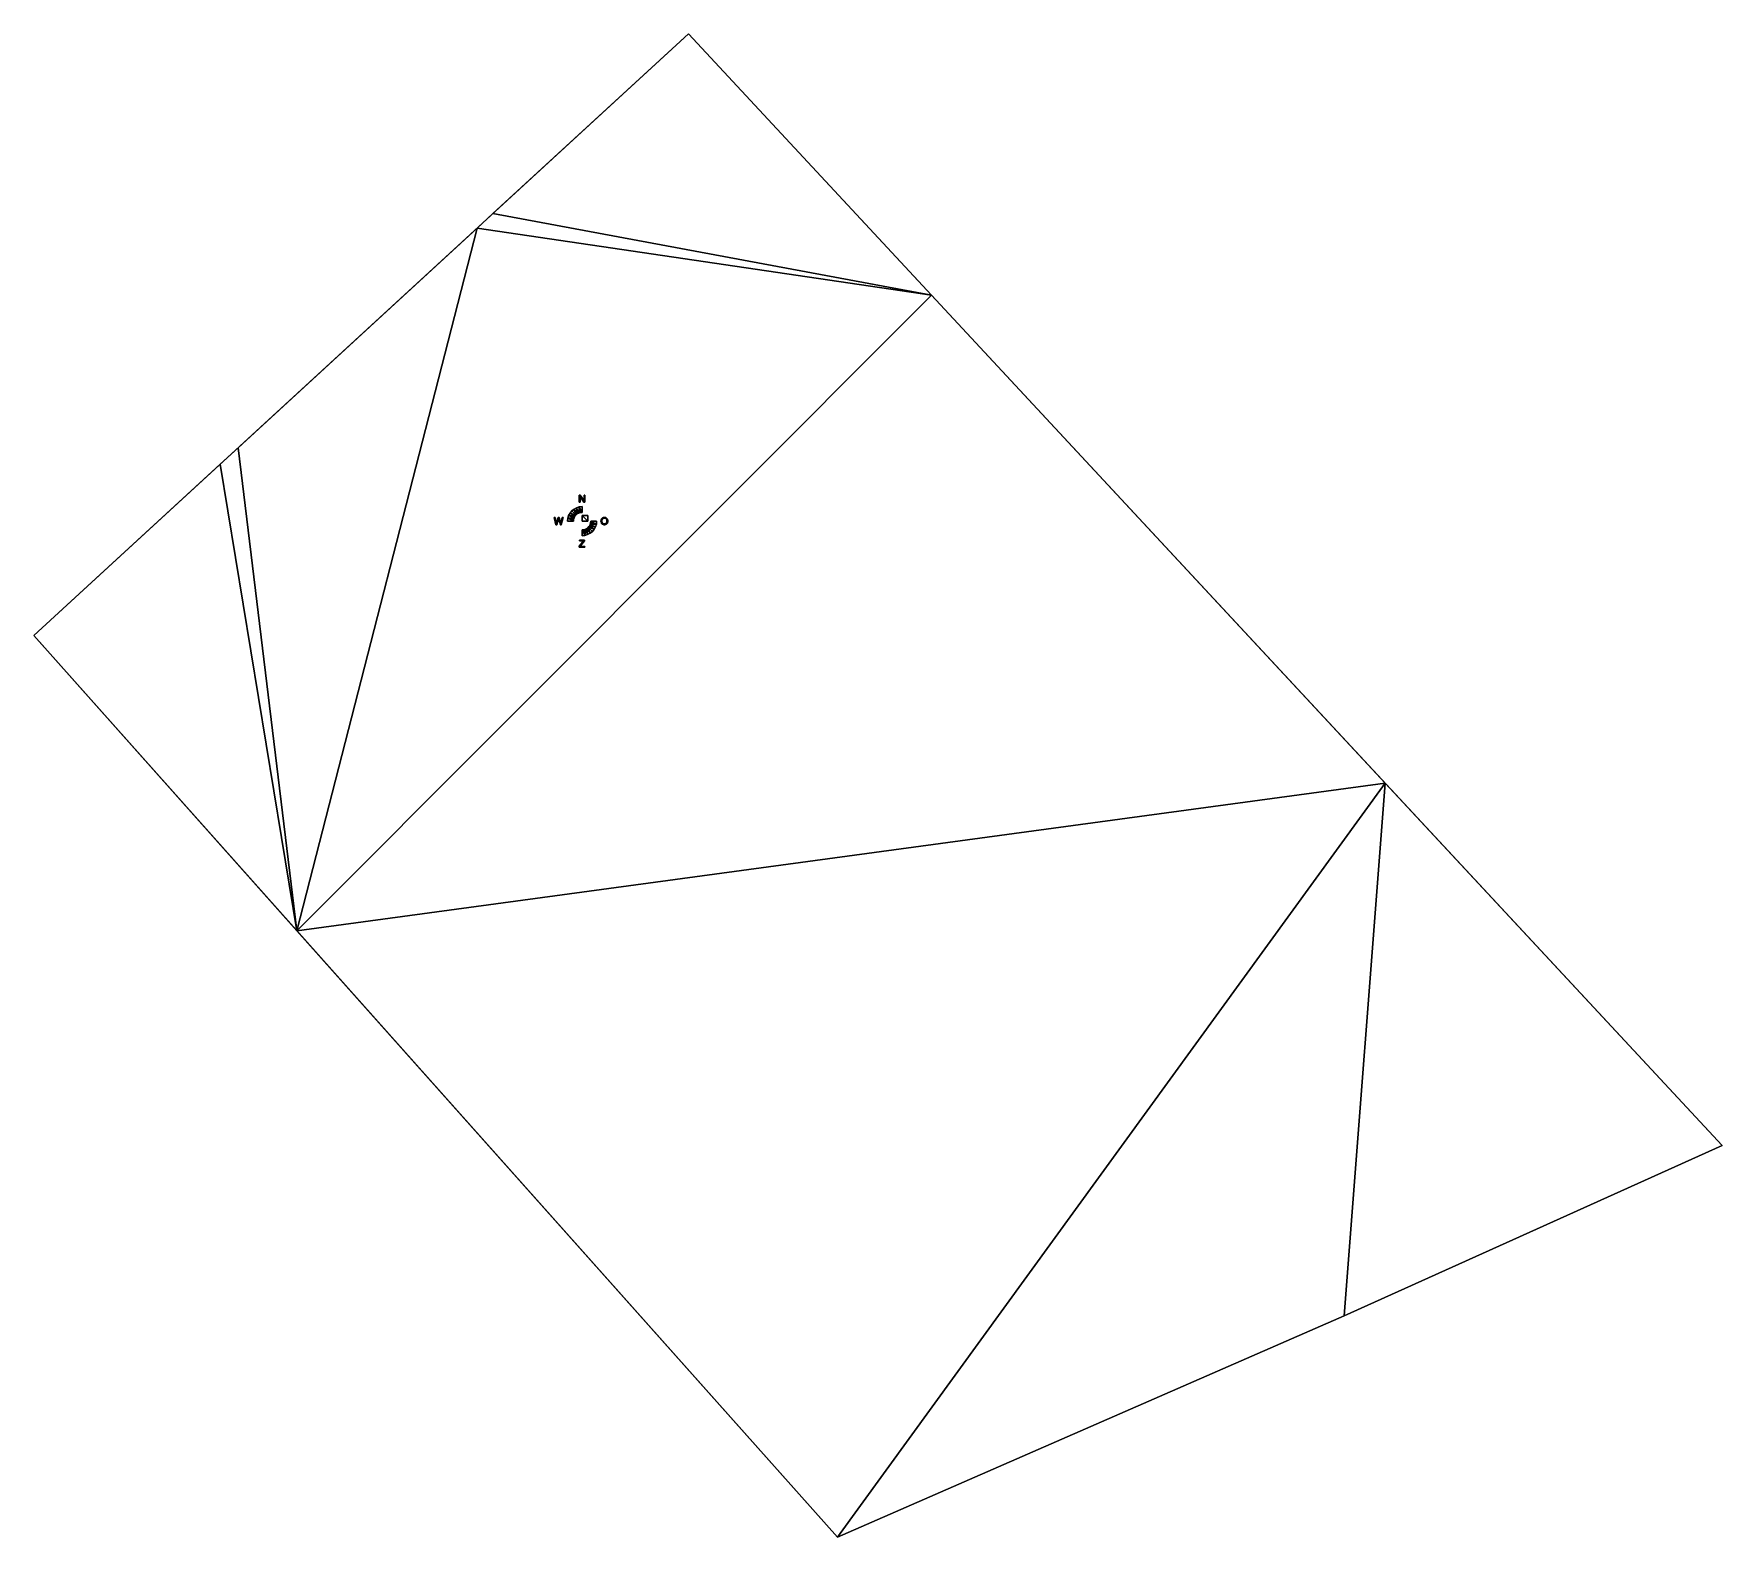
# Model space of a CAD drawing. Extents: x -18.9 to 39.2, y -35 to 16.8.
import ezdxf

# ---------------------------------------------------------------- set-up
doc = ezdxf.new("R2010")
doc.units = 0
doc.header["$MEASUREMENT"] = 0
doc.layers.get('0').update_dxf_attribs({"linetype": 'CONTINUOUS'})

msp = doc.modelspace()

# ---------------------------------------------------------------- linework, layer by layer
at = {"linetype": 'Continuous'}
msp.add_lwpolyline([(-18.873, -3.939), (8.791, -34.973), (26.235, -27.35), (39.244, -21.489), (3.661, 16.776)], close=True, dxfattribs=at)
for points in [[(3.661, 16.776), (3.661, 16.776, -0.5), (-3.068, 10.59, -0.5)], [(-3.068, 10.59), (3.661, 16.776), (-3.068, 10.59, -0.5)], [(12.027, 7.779, -0.5), (-3.068, 10.59, -0.5), (3.661, 16.776, -0.5)], [(3.661, 16.776), (-3.068, 10.59), (12.027, 7.779)], [(12.027, 7.779), (12.027, 7.779, -0.5), (3.661, 16.776, -0.5)], [(3.661, 16.776), (12.027, 7.779), (3.661, 16.776, -0.5)], [(-3.068, 10.59), (-3.068, 10.59, -0.5), (-3.612, 10.09, -0.5)], [(-3.612, 10.09), (-3.068, 10.59), (-3.612, 10.09, -0.5)], [(-3.612, 10.09, -0.5), (-3.068, 10.59, -0.5), (12.027, 7.779, -0.5)], [(12.027, 7.779), (-3.068, 10.59), (-3.612, 10.09)], [(-3.612, 10.09), (-3.612, 10.09, -0.5), (-11.841, 2.525, -0.5)], [(-11.841, 2.525), (-3.612, 10.09), (-11.841, 2.525, -0.5)], [(-9.818, -14.097, -0.5), (-11.841, 2.525, -0.5), (-3.612, 10.09, -0.5)], [(-3.612, 10.09), (-11.841, 2.525), (-9.818, -14.097)], [(-9.818, -14.097, -0.5), (-3.612, 10.09, -0.5), (12.027, 7.779, -0.5)], [(12.027, 7.779), (-3.612, 10.09), (-9.818, -14.097)], [(27.645, -9.016, -0.5), (-9.818, -14.097, -0.5), (12.027, 7.779, -0.5)], [(12.027, 7.779), (-9.818, -14.097), (27.645, -9.016)], [(27.645, -9.016), (27.645, -9.016, -0.5), (12.027, 7.779, -0.5)], [(12.027, 7.779), (27.645, -9.016), (12.027, 7.779, -0.5)], [(-11.841, 2.525), (-11.841, 2.525, -0.5), (-12.454, 1.962, -0.5)], [(-12.454, 1.962), (-11.841, 2.525), (-12.454, 1.962, -0.5)], [(-9.818, -14.097, -0.5), (-12.454, 1.962, -0.5), (-11.841, 2.525, -0.5)], [(-11.841, 2.525), (-12.454, 1.962), (-9.818, -14.097)], [(-12.454, 1.962), (-12.454, 1.962, -0.5), (-18.873, -3.939, -0.5)], [(-18.873, -3.939), (-12.454, 1.962), (-18.873, -3.939, -0.5)], [(-9.818, -14.097, -0.5), (-18.873, -3.939, -0.5), (-12.454, 1.962, -0.5)], [(-12.454, 1.962), (-18.873, -3.939), (-9.818, -14.097)], [(-0.062, 0.896, 0.005), (-0.062, 0.896), (-0.095, 0.896)], [(-0.095, 0.896, 0.005), (-0.062, 0.896, 0.005), (-0.095, 0.896)], [(-0.095, 0.896, 0.005), (-0.095, 0.896), (-0.095, 0.65)], [(-0.095, 0.65, 0.005), (-0.095, 0.896, 0.005), (-0.095, 0.65)], [(-0.064, 0.843), (-0.095, 0.65), (-0.095, 0.896)], [(-0.064, 0.843), (-0.095, 0.896), (-0.062, 0.896)], [(-0.095, 0.896, 0.005), (-0.095, 0.65, 0.005), (-0.064, 0.843, 0.005)], [(-0.062, 0.896, 0.005), (-0.095, 0.896, 0.005), (-0.064, 0.843, 0.005)], [(-0.064, 0.65), (-0.095, 0.65), (-0.064, 0.843)], [(-0.064, 0.843, 0.005), (-0.095, 0.65, 0.005), (-0.064, 0.65, 0.005)], [(-0.095, 0.65, 0.005), (-0.095, 0.65), (-0.064, 0.65)], [(-0.064, 0.65, 0.005), (-0.095, 0.65, 0.005), (-0.064, 0.65)], [(-0.062, 0.896), (0.065, 0.65), (-0.064, 0.843)], [(-0.064, 0.843, 0.005), (0.065, 0.65, 0.005), (-0.062, 0.896, 0.005)], [(-0.064, 0.65, 0.005), (-0.064, 0.65), (-0.064, 0.843)], [(-0.064, 0.843, 0.005), (-0.064, 0.65, 0.005), (-0.064, 0.843)], [(-0.064, 0.843, 0.005), (-0.064, 0.843), (0.065, 0.65)], [(0.065, 0.65, 0.005), (-0.064, 0.843, 0.005), (0.065, 0.65)], [(0.067, 0.703, 0.005), (0.067, 0.703), (-0.062, 0.896)], [(-0.062, 0.896, 0.005), (0.067, 0.703, 0.005), (-0.062, 0.896)], [(0.067, 0.703), (0.065, 0.65), (-0.062, 0.896)], [(-0.062, 0.896, 0.005), (0.065, 0.65, 0.005), (0.067, 0.703, 0.005)], [(0.098, 0.65), (0.065, 0.65), (0.067, 0.703)], [(0.067, 0.703, 0.005), (0.065, 0.65, 0.005), (0.098, 0.65, 0.005)], [(0.065, 0.65, 0.005), (0.065, 0.65), (0.098, 0.65)], [(0.098, 0.65, 0.005), (0.065, 0.65, 0.005), (0.098, 0.65)], [(0.098, 0.896, 0.005), (0.098, 0.896), (0.067, 0.896)], [(0.067, 0.896, 0.005), (0.098, 0.896, 0.005), (0.067, 0.896)], [(0.067, 0.896, 0.005), (0.067, 0.896), (0.067, 0.703)], [(0.067, 0.703, 0.005), (0.067, 0.896, 0.005), (0.067, 0.703)], [(0.067, 0.703), (0.067, 0.896), (0.098, 0.896)], [(0.098, 0.65), (0.067, 0.703), (0.098, 0.896)], [(0.098, 0.896, 0.005), (0.067, 0.896, 0.005), (0.067, 0.703, 0.005)], [(0.098, 0.896, 0.005), (0.067, 0.703, 0.005), (0.098, 0.65, 0.005)], [(0.098, 0.65, 0.005), (0.098, 0.65), (0.098, 0.896)], [(0.098, 0.896, 0.005), (0.098, 0.65, 0.005), (0.098, 0.896)], [(-0.932, 0.123, 0.005), (-0.932, 0.123), (-0.966, 0.123)], [(-0.966, 0.123, 0.005), (-0.932, 0.123, 0.005), (-0.966, 0.123)], [(-0.966, 0.123, 0.005), (-0.966, 0.123), (-0.901, -0.123)], [(-0.901, -0.123, 0.005), (-0.966, 0.123, 0.005), (-0.901, -0.123)], [(-0.895, -0.038), (-0.901, -0.123), (-0.966, 0.123)], [(-0.895, -0.038), (-0.966, 0.123), (-0.932, 0.123)], [(-0.966, 0.123, 0.005), (-0.901, -0.123, 0.005), (-0.895, -0.038, 0.005)], [(-0.932, 0.123, 0.005), (-0.966, 0.123, 0.005), (-0.895, -0.038, 0.005)], [(-0.895, -0.038, 0.005), (-0.895, -0.038), (-0.932, 0.123)], [(-0.932, 0.123, 0.005), (-0.895, -0.038, 0.005), (-0.932, 0.123)], [(-0.827, 0.123, 0.005), (-0.827, 0.123), (-0.874, -0.043)], [(-0.874, -0.043, 0.005), (-0.827, 0.123, 0.005), (-0.874, -0.043)], [(-0.815, 0.064), (-0.874, -0.043), (-0.827, 0.123)], [(-0.827, 0.123, 0.005), (-0.874, -0.043, 0.005), (-0.815, 0.064, 0.005)], [(-0.874, -0.043), (-0.815, 0.064), (-0.867, -0.123)], [(-0.867, -0.123, 0.005), (-0.815, 0.064, 0.005), (-0.874, -0.043, 0.005)], [(-0.867, -0.123, 0.005), (-0.867, -0.123), (-0.815, 0.064)], [(-0.815, 0.064, 0.005), (-0.867, -0.123, 0.005), (-0.815, 0.064)], [(-0.788, 0.123, 0.005), (-0.788, 0.123), (-0.827, 0.123)], [(-0.827, 0.123, 0.005), (-0.788, 0.123, 0.005), (-0.827, 0.123)], [(-0.808, 0.093), (-0.815, 0.064), (-0.827, 0.123)], [(-0.808, 0.093), (-0.827, 0.123), (-0.788, 0.123)], [(-0.827, 0.123, 0.005), (-0.815, 0.064, 0.005), (-0.808, 0.093, 0.005)], [(-0.788, 0.123, 0.005), (-0.827, 0.123, 0.005), (-0.808, 0.093, 0.005)], [(-0.815, 0.064, 0.005), (-0.815, 0.064), (-0.808, 0.093)], [(-0.808, 0.093, 0.005), (-0.815, 0.064, 0.005), (-0.808, 0.093)], [(-0.8, 0.064), (-0.808, 0.093), (-0.788, 0.123)], [(-0.788, 0.123, 0.005), (-0.808, 0.093, 0.005), (-0.8, 0.064, 0.005)], [(-0.808, 0.093, 0.005), (-0.808, 0.093), (-0.8, 0.064)], [(-0.8, 0.064, 0.005), (-0.808, 0.093, 0.005), (-0.8, 0.064)], [(-0.8, 0.064), (-0.788, 0.123), (-0.752, -0.002)], [(-0.752, -0.002, 0.005), (-0.788, 0.123, 0.005), (-0.8, 0.064, 0.005)], [(-0.8, 0.064, 0.005), (-0.8, 0.064), (-0.748, -0.123)], [(-0.748, -0.123, 0.005), (-0.8, 0.064, 0.005), (-0.748, -0.123)], [(-0.741, -0.046), (-0.748, -0.123), (-0.8, 0.064)], [(-0.752, -0.002), (-0.741, -0.046), (-0.8, 0.064)], [(-0.8, 0.064, 0.005), (-0.748, -0.123, 0.005), (-0.741, -0.046, 0.005)], [(-0.8, 0.064, 0.005), (-0.741, -0.046, 0.005), (-0.752, -0.002, 0.005)], [(-0.752, -0.002, 0.005), (-0.752, -0.002), (-0.788, 0.123)], [(-0.788, 0.123, 0.005), (-0.752, -0.002, 0.005), (-0.788, 0.123)], [(-0.682, 0.123, 0.005), (-0.682, 0.123), (-0.721, -0.035)], [(-0.721, -0.035, 0.005), (-0.682, 0.123, 0.005), (-0.721, -0.035)], [(-0.721, -0.035), (-0.682, 0.123), (-0.65, 0.123)], [(-0.717, -0.123), (-0.721, -0.035), (-0.65, 0.123)], [(-0.65, 0.123, 0.005), (-0.682, 0.123, 0.005), (-0.721, -0.035, 0.005)], [(-0.65, 0.123, 0.005), (-0.721, -0.035, 0.005), (-0.717, -0.123, 0.005)], [(-0.717, -0.123, 0.005), (-0.717, -0.123), (-0.65, 0.123)], [(-0.65, 0.123, 0.005), (-0.717, -0.123, 0.005), (-0.65, 0.123)], [(-0.65, 0.123, 0.005), (-0.65, 0.123), (-0.682, 0.123)], [(-0.682, 0.123, 0.005), (-0.65, 0.123, 0.005), (-0.682, 0.123)], [(-0.49, 0.098, 0.005), (-0.49, 0.098), (-0.5, 0)], [(-0.5, 0, 0.005), (-0.49, 0.098, 0.005), (-0.5, 0)], [(-0.5, 0), (-0.49, 0.098), (-0.3, 0)], [(-0.3, 0, 0.005), (-0.49, 0.098, 0.005), (-0.5, 0, 0.005)], [(-0.5, 0, 0.005), (-0.5, 0), (-0.3, 0)], [(-0.3, 0, 0.005), (-0.5, 0, 0.005), (-0.3, 0)], [(-0.462, 0.191, 0.005), (-0.462, 0.191), (-0.49, 0.098)], [(-0.49, 0.098, 0.005), (-0.462, 0.191, 0.005), (-0.49, 0.098)], [(-0.49, 0.098), (-0.462, 0.191), (-0.277, 0.115)], [(-0.277, 0.115, 0.005), (-0.462, 0.191, 0.005), (-0.49, 0.098, 0.005)], [(-0.49, 0.098), (-0.277, 0.115), (-0.294, 0.059)], [(-0.294, 0.059, 0.005), (-0.277, 0.115, 0.005), (-0.49, 0.098, 0.005)], [(-0.49, 0.098), (-0.294, 0.059), (-0.3, 0)], [(-0.3, 0, 0.005), (-0.294, 0.059, 0.005), (-0.49, 0.098, 0.005)], [(-0.415, 0.278, 0.005), (-0.415, 0.278), (-0.462, 0.191)], [(-0.462, 0.191, 0.005), (-0.415, 0.278, 0.005), (-0.462, 0.191)], [(-0.462, 0.191), (-0.415, 0.278), (-0.249, 0.167)], [(-0.249, 0.167, 0.005), (-0.415, 0.278, 0.005), (-0.462, 0.191, 0.005)], [(-0.462, 0.191), (-0.249, 0.167), (-0.277, 0.115)], [(-0.277, 0.115, 0.005), (-0.249, 0.167, 0.005), (-0.462, 0.191, 0.005)], [(-0.353, 0.354, 0.005), (-0.353, 0.354), (-0.415, 0.278)], [(-0.415, 0.278, 0.005), (-0.353, 0.354, 0.005), (-0.415, 0.278)], [(-0.415, 0.278), (-0.353, 0.354), (-0.212, 0.212)], [(-0.212, 0.212, 0.005), (-0.353, 0.354, 0.005), (-0.415, 0.278, 0.005)], [(-0.415, 0.278), (-0.212, 0.212), (-0.249, 0.167)], [(-0.249, 0.167, 0.005), (-0.212, 0.212, 0.005), (-0.415, 0.278, 0.005)], [(-0.277, 0.416, 0.005), (-0.277, 0.416), (-0.353, 0.354)], [(-0.353, 0.354, 0.005), (-0.277, 0.416, 0.005), (-0.353, 0.354)], [(-0.353, 0.354), (-0.277, 0.416), (-0.212, 0.212)], [(-0.212, 0.212, 0.005), (-0.277, 0.416, 0.005), (-0.353, 0.354, 0.005)], [(-0.3, 0, 0.005), (-0.3, 0), (-0.294, 0.059)], [(-0.294, 0.059, 0.005), (-0.3, 0, 0.005), (-0.294, 0.059)], [(-0.294, 0.059, 0.005), (-0.294, 0.059), (-0.277, 0.115)], [(-0.277, 0.115, 0.005), (-0.294, 0.059, 0.005), (-0.277, 0.115)], [(-0.191, 0.462, 0.005), (-0.191, 0.462), (-0.277, 0.416)], [(-0.277, 0.416, 0.005), (-0.191, 0.462, 0.005), (-0.277, 0.416)], [(-0.277, 0.416), (-0.191, 0.462), (-0.166, 0.249)], [(-0.166, 0.249, 0.005), (-0.191, 0.462, 0.005), (-0.277, 0.416, 0.005)], [(-0.277, 0.416), (-0.166, 0.249), (-0.212, 0.212)], [(-0.212, 0.212, 0.005), (-0.166, 0.249, 0.005), (-0.277, 0.416, 0.005)], [(-0.277, 0.115, 0.005), (-0.277, 0.115), (-0.249, 0.167)], [(-0.249, 0.167, 0.005), (-0.277, 0.115, 0.005), (-0.249, 0.167)], [(-0.249, 0.167, 0.005), (-0.249, 0.167), (-0.212, 0.212)], [(-0.212, 0.212, 0.005), (-0.249, 0.167, 0.005), (-0.212, 0.212)], [(-0.212, 0.212, 0.005), (-0.212, 0.212), (-0.166, 0.249)], [(-0.166, 0.249, 0.005), (-0.212, 0.212, 0.005), (-0.166, 0.249)], [(-0.097, 0.49, 0.005), (-0.097, 0.49), (-0.191, 0.462)], [(-0.191, 0.462, 0.005), (-0.097, 0.49, 0.005), (-0.191, 0.462)], [(-0.191, 0.462), (-0.097, 0.49), (-0.115, 0.277)], [(-0.115, 0.277, 0.005), (-0.097, 0.49, 0.005), (-0.191, 0.462, 0.005)], [(-0.166, 0.249), (-0.191, 0.462), (-0.115, 0.277)], [(-0.115, 0.277, 0.005), (-0.191, 0.462, 0.005), (-0.166, 0.249, 0.005)], [(-0.166, 0.249, 0.005), (-0.166, 0.249), (-0.115, 0.277)], [(-0.115, 0.277, 0.005), (-0.166, 0.249, 0.005), (-0.115, 0.277)], [(-0.115, 0.277), (-0.097, 0.49), (-0.058, 0.294)], [(-0.058, 0.294, 0.005), (-0.097, 0.49, 0.005), (-0.115, 0.277, 0.005)], [(-0.115, 0.277, 0.005), (-0.115, 0.277), (-0.058, 0.294)], [(-0.058, 0.294, 0.005), (-0.115, 0.277, 0.005), (-0.058, 0.294)], [(0, 0.5, 0.005), (0, 0.5), (-0.097, 0.49)], [(-0.097, 0.49, 0.005), (0, 0.5, 0.005), (-0.097, 0.49)], [(-0.097, 0.49), (0, 0.5), (0, 0.3)], [(0, 0.3, 0.005), (0, 0.5, 0.005), (-0.097, 0.49, 0.005)], [(-0.058, 0.294), (-0.097, 0.49), (0, 0.3)], [(0, 0.3, 0.005), (-0.097, 0.49, 0.005), (-0.058, 0.294, 0.005)], [(-0.058, 0.294, 0.005), (-0.058, 0.294), (0, 0.3)], [(0, 0.3, 0.005), (-0.058, 0.294, 0.005), (0, 0.3)], [(0, 0.3, 0.005), (0, 0.3), (0, 0.5)], [(0, 0.5, 0.005), (0, 0.3, 0.005), (0, 0.5)], [(0.2, 0.2, 0.1), (0.2, 0.2), (0, 0.2)], [(0, 0.2, 0.1), (0.2, 0.2, 0.1), (0, 0.2)], [(0, 0.2, 0.1), (0, 0.2), (0, 0)], [(0, 0, 0.1), (0, 0.2, 0.1), (0, 0)], [(0.2, 0.2), (0.2, 0), (0, 0.2)], [(0.2, 0), (0, 0), (0, 0.2)], [(0, 0.2, 0.1), (0.2, 0, 0.1), (0.2, 0.2, 0.1)], [(0, 0.2, 0.1), (0, 0, 0.1), (0.2, 0, 0.1)], [(0, 0, 0.1), (0, 0), (0.2, 0)], [(0.2, 0, 0.1), (0, 0, 0.1), (0.2, 0)], [(0.2, 0, 0.1), (0.2, 0), (0.2, 0.2)], [(0.2, 0.2, 0.1), (0.2, 0, 0.1), (0.2, 0.2)], [(0.5, 0, 0.005), (0.5, 0), (0.3, 0)], [(0.3, 0, 0.005), (0.5, 0, 0.005), (0.3, 0)], [(0.491, -0.098), (0.3, 0), (0.5, 0)], [(0.5, 0, 0.005), (0.3, 0, 0.005), (0.491, -0.098, 0.005)], [(0.491, -0.098, 0.005), (0.491, -0.098), (0.5, 0)], [(0.5, 0, 0.005), (0.491, -0.098, 0.005), (0.5, 0)], [(0.652, 0.029, 0.005), (0.652, 0.029), (0.65, 0)], [(0.65, 0, 0.005), (0.652, 0.029, 0.005), (0.65, 0)], [(0.65, 0), (0.652, 0.029), (0.684, -0.001)], [(0.684, -0.001, 0.005), (0.652, 0.029, 0.005), (0.65, 0, 0.005)], [(0.65, 0, 0.005), (0.65, 0), (0.654, -0.032)], [(0.654, -0.032, 0.005), (0.65, 0, 0.005), (0.654, -0.032)], [(0.654, -0.032), (0.65, 0), (0.685, -0.022)], [(0.65, 0), (0.684, -0.001), (0.685, -0.022)], [(0.685, -0.022, 0.005), (0.65, 0, 0.005), (0.654, -0.032, 0.005)], [(0.685, -0.022, 0.005), (0.684, -0.001, 0.005), (0.65, 0, 0.005)], [(0.659, 0.055, 0.005), (0.659, 0.055), (0.652, 0.029)], [(0.652, 0.029, 0.005), (0.659, 0.055, 0.005), (0.652, 0.029)], [(0.652, 0.029), (0.659, 0.055), (0.685, 0.025)], [(0.685, 0.025, 0.005), (0.659, 0.055, 0.005), (0.652, 0.029, 0.005)], [(0.652, 0.029), (0.685, 0.025), (0.684, -0.001)], [(0.684, -0.001, 0.005), (0.685, 0.025, 0.005), (0.652, 0.029, 0.005)], [(0.669, 0.077, 0.005), (0.669, 0.077), (0.659, 0.055)], [(0.659, 0.055, 0.005), (0.669, 0.077, 0.005), (0.659, 0.055)], [(0.659, 0.055), (0.669, 0.077), (0.69, 0.047)], [(0.69, 0.047, 0.005), (0.669, 0.077, 0.005), (0.659, 0.055, 0.005)], [(0.659, 0.055), (0.69, 0.047), (0.685, 0.025)], [(0.685, 0.025, 0.005), (0.69, 0.047, 0.005), (0.659, 0.055, 0.005)], [(0.683, 0.096, 0.005), (0.683, 0.096), (0.669, 0.077)], [(0.669, 0.077, 0.005), (0.683, 0.096, 0.005), (0.669, 0.077)], [(0.669, 0.077), (0.683, 0.096), (0.698, 0.065)], [(0.698, 0.065, 0.005), (0.683, 0.096, 0.005), (0.669, 0.077, 0.005)], [(0.669, 0.077), (0.698, 0.065), (0.69, 0.047)], [(0.69, 0.047, 0.005), (0.698, 0.065, 0.005), (0.669, 0.077, 0.005)], [(0.701, 0.111, 0.005), (0.701, 0.111), (0.683, 0.096)], [(0.683, 0.096, 0.005), (0.701, 0.111, 0.005), (0.683, 0.096)], [(0.683, 0.096), (0.701, 0.111), (0.709, 0.079)], [(0.709, 0.079, 0.005), (0.701, 0.111, 0.005), (0.683, 0.096, 0.005)], [(0.683, 0.096), (0.709, 0.079), (0.698, 0.065)], [(0.698, 0.065, 0.005), (0.709, 0.079, 0.005), (0.683, 0.096, 0.005)], [(0.684, -0.001, 0.005), (0.684, -0.001), (0.685, 0.025)], [(0.685, 0.025, 0.005), (0.684, -0.001, 0.005), (0.685, 0.025)], [(0.685, 0.025, 0.005), (0.685, 0.025), (0.69, 0.047)], [(0.69, 0.047, 0.005), (0.685, 0.025, 0.005), (0.69, 0.047)], [(0.69, 0.047, 0.005), (0.69, 0.047), (0.698, 0.065)], [(0.698, 0.065, 0.005), (0.69, 0.047, 0.005), (0.698, 0.065)], [(0.698, 0.065, 0.005), (0.698, 0.065), (0.709, 0.079)], [(0.709, 0.079, 0.005), (0.698, 0.065, 0.005), (0.709, 0.079)], [(0.721, 0.122, 0.005), (0.721, 0.122), (0.701, 0.111)], [(0.701, 0.111, 0.005), (0.721, 0.122, 0.005), (0.701, 0.111)], [(0.701, 0.111), (0.721, 0.122), (0.722, 0.089)], [(0.722, 0.089, 0.005), (0.721, 0.122, 0.005), (0.701, 0.111, 0.005)], [(0.709, 0.079), (0.701, 0.111), (0.722, 0.089)], [(0.722, 0.089, 0.005), (0.701, 0.111, 0.005), (0.709, 0.079, 0.005)], [(0.709, 0.079, 0.005), (0.709, 0.079), (0.722, 0.089)], [(0.722, 0.089, 0.005), (0.709, 0.079, 0.005), (0.722, 0.089)], [(0.743, 0.128, 0.005), (0.743, 0.128), (0.721, 0.122)], [(0.721, 0.122, 0.005), (0.743, 0.128, 0.005), (0.721, 0.122)], [(0.721, 0.122), (0.743, 0.128), (0.736, 0.097)], [(0.736, 0.097, 0.005), (0.743, 0.128, 0.005), (0.721, 0.122, 0.005)], [(0.722, 0.089), (0.721, 0.122), (0.736, 0.097)], [(0.736, 0.097, 0.005), (0.721, 0.122, 0.005), (0.722, 0.089, 0.005)], [(0.722, 0.089, 0.005), (0.722, 0.089), (0.736, 0.097)], [(0.736, 0.097, 0.005), (0.722, 0.089, 0.005), (0.736, 0.097)], [(0.736, 0.097), (0.743, 0.128), (0.752, 0.101)], [(0.752, 0.101, 0.005), (0.743, 0.128, 0.005), (0.736, 0.097, 0.005)], [(0.736, 0.097, 0.005), (0.736, 0.097), (0.752, 0.101)], [(0.752, 0.101, 0.005), (0.736, 0.097, 0.005), (0.752, 0.101)], [(0.768, 0.13, 0.005), (0.768, 0.13), (0.743, 0.128)], [(0.743, 0.128, 0.005), (0.768, 0.13, 0.005), (0.743, 0.128)], [(0.743, 0.128), (0.768, 0.13), (0.752, 0.101)], [(0.752, 0.101, 0.005), (0.768, 0.13, 0.005), (0.743, 0.128, 0.005)], [(0.752, 0.101), (0.768, 0.13), (0.768, 0.102)], [(0.768, 0.102, 0.005), (0.768, 0.13, 0.005), (0.752, 0.101, 0.005)], [(0.752, 0.101, 0.005), (0.752, 0.101), (0.768, 0.102)], [(0.768, 0.102, 0.005), (0.752, 0.101, 0.005), (0.768, 0.102)], [(0.785, 0.129, 0.005), (0.785, 0.129), (0.768, 0.13)], [(0.768, 0.13, 0.005), (0.785, 0.129, 0.005), (0.768, 0.13)], [(0.768, 0.13), (0.785, 0.129), (0.768, 0.102)], [(0.768, 0.102, 0.005), (0.785, 0.129, 0.005), (0.768, 0.13, 0.005)], [(0.768, 0.102), (0.785, 0.129), (0.791, 0.099)], [(0.791, 0.099, 0.005), (0.785, 0.129, 0.005), (0.768, 0.102, 0.005)], [(0.768, 0.102, 0.005), (0.768, 0.102), (0.791, 0.099)], [(0.791, 0.099, 0.005), (0.768, 0.102, 0.005), (0.791, 0.099)], [(0.8, 0.126, 0.005), (0.8, 0.126), (0.785, 0.129)], [(0.785, 0.129, 0.005), (0.8, 0.126, 0.005), (0.785, 0.129)], [(0.785, 0.129), (0.8, 0.126), (0.791, 0.099)], [(0.791, 0.099, 0.005), (0.8, 0.126, 0.005), (0.785, 0.129, 0.005)], [(0.791, 0.099), (0.8, 0.126), (0.815, 0.121)], [(0.815, 0.121, 0.005), (0.8, 0.126, 0.005), (0.791, 0.099, 0.005)], [(0.791, 0.099), (0.815, 0.121), (0.812, 0.09)], [(0.812, 0.09, 0.005), (0.815, 0.121, 0.005), (0.791, 0.099, 0.005)], [(0.791, 0.099, 0.005), (0.791, 0.099), (0.812, 0.09)], [(0.812, 0.09, 0.005), (0.791, 0.099, 0.005), (0.812, 0.09)], [(0.815, 0.121, 0.005), (0.815, 0.121), (0.8, 0.126)], [(0.8, 0.126, 0.005), (0.815, 0.121, 0.005), (0.8, 0.126)], [(0.815, 0.121), (0.829, 0.114), (0.812, 0.09)], [(0.812, 0.09, 0.005), (0.829, 0.114, 0.005), (0.815, 0.121, 0.005)], [(0.812, 0.09), (0.829, 0.114), (0.842, 0.105)], [(0.842, 0.105, 0.005), (0.829, 0.114, 0.005), (0.812, 0.09, 0.005)], [(0.812, 0.09), (0.842, 0.105), (0.829, 0.075)], [(0.829, 0.075, 0.005), (0.842, 0.105, 0.005), (0.812, 0.09, 0.005)], [(0.812, 0.09, 0.005), (0.812, 0.09), (0.829, 0.075)], [(0.829, 0.075, 0.005), (0.812, 0.09, 0.005), (0.829, 0.075)], [(0.829, 0.114, 0.005), (0.829, 0.114), (0.815, 0.121)], [(0.815, 0.121, 0.005), (0.829, 0.114, 0.005), (0.815, 0.121)], [(0.842, 0.105, 0.005), (0.842, 0.105), (0.829, 0.114)], [(0.829, 0.114, 0.005), (0.842, 0.105, 0.005), (0.829, 0.114)], [(0.829, 0.075), (0.842, 0.105), (0.853, 0.095)], [(0.853, 0.095, 0.005), (0.842, 0.105, 0.005), (0.829, 0.075, 0.005)], [(0.829, 0.075), (0.853, 0.095), (0.863, 0.083)], [(0.863, 0.083, 0.005), (0.853, 0.095, 0.005), (0.829, 0.075, 0.005)], [(0.829, 0.075), (0.863, 0.083), (0.842, 0.055)], [(0.842, 0.055, 0.005), (0.863, 0.083, 0.005), (0.829, 0.075, 0.005)], [(0.829, 0.075, 0.005), (0.829, 0.075), (0.842, 0.055)], [(0.842, 0.055, 0.005), (0.829, 0.075, 0.005), (0.842, 0.055)], [(0.853, 0.095, 0.005), (0.853, 0.095), (0.842, 0.105)], [(0.842, 0.105, 0.005), (0.853, 0.095, 0.005), (0.842, 0.105)], [(0.842, 0.055), (0.863, 0.083), (0.871, 0.069)], [(0.871, 0.069, 0.005), (0.863, 0.083, 0.005), (0.842, 0.055, 0.005)], [(0.842, 0.055), (0.871, 0.069), (0.877, 0.054)], [(0.877, 0.054, 0.005), (0.871, 0.069, 0.005), (0.842, 0.055, 0.005)], [(0.842, 0.055, 0.005), (0.842, 0.055), (0.849, 0.031)], [(0.849, 0.031, 0.005), (0.842, 0.055, 0.005), (0.849, 0.031)], [(0.849, 0.031), (0.842, 0.055), (0.877, 0.054)], [(0.877, 0.054, 0.005), (0.842, 0.055, 0.005), (0.849, 0.031, 0.005)], [(0.849, 0.031), (0.877, 0.054), (0.882, 0.038)], [(0.882, 0.038, 0.005), (0.877, 0.054, 0.005), (0.849, 0.031, 0.005)], [(0.849, 0.031), (0.882, 0.038), (0.884, 0.021)], [(0.884, 0.021, 0.005), (0.882, 0.038, 0.005), (0.849, 0.031, 0.005)], [(0.849, 0.031, 0.005), (0.849, 0.031), (0.852, 0.003)], [(0.852, 0.003, 0.005), (0.849, 0.031, 0.005), (0.852, 0.003)], [(0.852, 0.003), (0.849, 0.031), (0.884, 0.021)], [(0.884, 0.021, 0.005), (0.849, 0.031, 0.005), (0.852, 0.003, 0.005)], [(0.852, 0.003, 0.005), (0.852, 0.003), (0.85, -0.019)], [(0.85, -0.019, 0.005), (0.852, 0.003, 0.005), (0.85, -0.019)], [(0.85, -0.019), (0.852, 0.003), (0.884, -0.015)], [(0.884, -0.015, 0.005), (0.852, 0.003, 0.005), (0.85, -0.019, 0.005)], [(0.852, 0.003), (0.884, 0.021), (0.885, 0.003)], [(0.885, 0.003, 0.005), (0.884, 0.021, 0.005), (0.852, 0.003, 0.005)], [(0.852, 0.003), (0.885, 0.003), (0.884, -0.015)], [(0.884, -0.015, 0.005), (0.885, 0.003, 0.005), (0.852, 0.003, 0.005)], [(0.863, 0.083, 0.005), (0.863, 0.083), (0.853, 0.095)], [(0.853, 0.095, 0.005), (0.863, 0.083, 0.005), (0.853, 0.095)], [(0.871, 0.069, 0.005), (0.871, 0.069), (0.863, 0.083)], [(0.863, 0.083, 0.005), (0.871, 0.069, 0.005), (0.863, 0.083)], [(0.877, 0.054, 0.005), (0.877, 0.054), (0.871, 0.069)], [(0.871, 0.069, 0.005), (0.877, 0.054, 0.005), (0.871, 0.069)], [(0.882, 0.038, 0.005), (0.882, 0.038), (0.877, 0.054)], [(0.877, 0.054, 0.005), (0.882, 0.038, 0.005), (0.877, 0.054)], [(0.884, 0.021, 0.005), (0.884, 0.021), (0.882, 0.038)], [(0.882, 0.038, 0.005), (0.884, 0.021, 0.005), (0.882, 0.038)], [(0.885, 0.003, 0.005), (0.885, 0.003), (0.884, 0.021)], [(0.884, 0.021, 0.005), (0.885, 0.003, 0.005), (0.884, 0.021)], [(0.884, -0.015, 0.005), (0.884, -0.015), (0.885, 0.003)], [(0.885, 0.003, 0.005), (0.884, -0.015, 0.005), (0.885, 0.003)], [(-0.885, -0.089), (-0.901, -0.123), (-0.895, -0.038)], [(-0.895, -0.038, 0.005), (-0.901, -0.123, 0.005), (-0.885, -0.089, 0.005)], [(-0.867, -0.123), (-0.901, -0.123), (-0.885, -0.089)], [(-0.885, -0.089, 0.005), (-0.901, -0.123, 0.005), (-0.867, -0.123, 0.005)], [(-0.901, -0.123, 0.005), (-0.901, -0.123), (-0.867, -0.123)], [(-0.867, -0.123, 0.005), (-0.901, -0.123, 0.005), (-0.867, -0.123)], [(-0.885, -0.089, 0.005), (-0.885, -0.089), (-0.895, -0.038)], [(-0.895, -0.038, 0.005), (-0.885, -0.089, 0.005), (-0.895, -0.038)], [(-0.874, -0.043, 0.005), (-0.874, -0.043), (-0.885, -0.089)], [(-0.885, -0.089, 0.005), (-0.874, -0.043, 0.005), (-0.885, -0.089)], [(-0.867, -0.123), (-0.885, -0.089), (-0.874, -0.043)], [(-0.874, -0.043, 0.005), (-0.885, -0.089, 0.005), (-0.867, -0.123, 0.005)], [(-0.741, -0.046, 0.005), (-0.741, -0.046), (-0.752, -0.002)], [(-0.752, -0.002, 0.005), (-0.741, -0.046, 0.005), (-0.752, -0.002)], [(-0.733, -0.089), (-0.748, -0.123), (-0.741, -0.046)], [(-0.741, -0.046, 0.005), (-0.748, -0.123, 0.005), (-0.733, -0.089, 0.005)], [(-0.717, -0.123), (-0.748, -0.123), (-0.733, -0.089)], [(-0.733, -0.089, 0.005), (-0.748, -0.123, 0.005), (-0.717, -0.123, 0.005)], [(-0.748, -0.123, 0.005), (-0.748, -0.123), (-0.717, -0.123)], [(-0.717, -0.123, 0.005), (-0.748, -0.123, 0.005), (-0.717, -0.123)], [(-0.733, -0.089, 0.005), (-0.733, -0.089), (-0.741, -0.046)], [(-0.741, -0.046, 0.005), (-0.733, -0.089, 0.005), (-0.741, -0.046)], [(-0.721, -0.035, 0.005), (-0.721, -0.035), (-0.733, -0.089)], [(-0.733, -0.089, 0.005), (-0.721, -0.035, 0.005), (-0.733, -0.089)], [(-0.717, -0.123), (-0.733, -0.089), (-0.721, -0.035)], [(-0.721, -0.035, 0.005), (-0.733, -0.089, 0.005), (-0.717, -0.123, 0.005)], [(0.059, -0.294, 0.005), (0.059, -0.294), (0, -0.3)], [(0, -0.3, 0.005), (0.059, -0.294, 0.005), (0, -0.3)], [(0.098, -0.49), (0, -0.3), (0.059, -0.294)], [(0.059, -0.294, 0.005), (0, -0.3, 0.005), (0.098, -0.49, 0.005)], [(0, -0.3, 0.005), (0, -0.3), (0, -0.5)], [(0, -0.5, 0.005), (0, -0.3, 0.005), (0, -0.5)], [(0.098, -0.49), (0, -0.5), (0, -0.3)], [(0, -0.3, 0.005), (0, -0.5, 0.005), (0.098, -0.49, 0.005)], [(0, -0.5, 0.005), (0, -0.5), (0.098, -0.49)], [(0.098, -0.49, 0.005), (0, -0.5, 0.005), (0.098, -0.49)], [(0.115, -0.277, 0.005), (0.115, -0.277), (0.059, -0.294)], [(0.059, -0.294, 0.005), (0.115, -0.277, 0.005), (0.059, -0.294)], [(0.098, -0.49), (0.059, -0.294), (0.115, -0.277)], [(0.115, -0.277, 0.005), (0.059, -0.294, 0.005), (0.098, -0.49, 0.005)], [(0.192, -0.462), (0.098, -0.49), (0.115, -0.277)], [(0.115, -0.277, 0.005), (0.098, -0.49, 0.005), (0.192, -0.462, 0.005)], [(0.098, -0.49, 0.005), (0.098, -0.49), (0.192, -0.462)], [(0.192, -0.462, 0.005), (0.098, -0.49, 0.005), (0.192, -0.462)], [(0.167, -0.249, 0.005), (0.167, -0.249), (0.115, -0.277)], [(0.115, -0.277, 0.005), (0.167, -0.249, 0.005), (0.115, -0.277)], [(0.192, -0.462), (0.115, -0.277), (0.167, -0.249)], [(0.167, -0.249, 0.005), (0.115, -0.277, 0.005), (0.192, -0.462, 0.005)], [(0.212, -0.212, 0.005), (0.212, -0.212), (0.167, -0.249)], [(0.167, -0.249, 0.005), (0.212, -0.212, 0.005), (0.167, -0.249)], [(0.278, -0.416), (0.167, -0.249), (0.212, -0.212)], [(0.212, -0.212, 0.005), (0.167, -0.249, 0.005), (0.278, -0.416, 0.005)], [(0.278, -0.416), (0.192, -0.462), (0.167, -0.249)], [(0.167, -0.249, 0.005), (0.192, -0.462, 0.005), (0.278, -0.416, 0.005)], [(0.192, -0.462, 0.005), (0.192, -0.462), (0.278, -0.416)], [(0.278, -0.416, 0.005), (0.192, -0.462, 0.005), (0.278, -0.416)], [(0.25, -0.167, 0.005), (0.25, -0.167), (0.212, -0.212)], [(0.212, -0.212, 0.005), (0.25, -0.167, 0.005), (0.212, -0.212)], [(0.416, -0.278), (0.212, -0.212), (0.25, -0.167)], [(0.25, -0.167, 0.005), (0.212, -0.212, 0.005), (0.416, -0.278, 0.005)], [(0.354, -0.354), (0.278, -0.416), (0.212, -0.212)], [(0.416, -0.278), (0.354, -0.354), (0.212, -0.212)], [(0.212, -0.212, 0.005), (0.278, -0.416, 0.005), (0.354, -0.354, 0.005)], [(0.212, -0.212, 0.005), (0.354, -0.354, 0.005), (0.416, -0.278, 0.005)], [(0.277, -0.115, 0.005), (0.277, -0.115), (0.25, -0.167)], [(0.25, -0.167, 0.005), (0.277, -0.115, 0.005), (0.25, -0.167)], [(0.462, -0.191), (0.25, -0.167), (0.277, -0.115)], [(0.277, -0.115, 0.005), (0.25, -0.167, 0.005), (0.462, -0.191, 0.005)], [(0.416, -0.278), (0.25, -0.167), (0.462, -0.191)], [(0.462, -0.191, 0.005), (0.25, -0.167, 0.005), (0.416, -0.278, 0.005)], [(0.295, -0.059, 0.005), (0.295, -0.059), (0.277, -0.115)], [(0.277, -0.115, 0.005), (0.295, -0.059, 0.005), (0.277, -0.115)], [(0.277, -0.115), (0.295, -0.059), (0.491, -0.098)], [(0.491, -0.098, 0.005), (0.295, -0.059, 0.005), (0.277, -0.115, 0.005)], [(0.462, -0.191), (0.277, -0.115), (0.491, -0.098)], [(0.491, -0.098, 0.005), (0.277, -0.115, 0.005), (0.462, -0.191, 0.005)], [(0.278, -0.416, 0.005), (0.278, -0.416), (0.354, -0.354)], [(0.354, -0.354, 0.005), (0.278, -0.416, 0.005), (0.354, -0.354)], [(0.3, 0, 0.005), (0.3, 0), (0.295, -0.059)], [(0.295, -0.059, 0.005), (0.3, 0, 0.005), (0.295, -0.059)], [(0.491, -0.098), (0.295, -0.059), (0.3, 0)], [(0.3, 0, 0.005), (0.295, -0.059, 0.005), (0.491, -0.098, 0.005)], [(0.354, -0.354, 0.005), (0.354, -0.354), (0.416, -0.278)], [(0.416, -0.278, 0.005), (0.354, -0.354, 0.005), (0.416, -0.278)], [(0.416, -0.278, 0.005), (0.416, -0.278), (0.462, -0.191)], [(0.462, -0.191, 0.005), (0.416, -0.278, 0.005), (0.462, -0.191)], [(0.462, -0.191, 0.005), (0.462, -0.191), (0.491, -0.098)], [(0.491, -0.098, 0.005), (0.462, -0.191, 0.005), (0.491, -0.098)], [(0.654, -0.032), (0.685, -0.022), (0.69, -0.04)], [(0.69, -0.04, 0.005), (0.685, -0.022, 0.005), (0.654, -0.032, 0.005)], [(0.654, -0.032, 0.005), (0.654, -0.032), (0.664, -0.061)], [(0.664, -0.061, 0.005), (0.654, -0.032, 0.005), (0.664, -0.061)], [(0.664, -0.061), (0.654, -0.032), (0.69, -0.04)], [(0.69, -0.04, 0.005), (0.654, -0.032, 0.005), (0.664, -0.061, 0.005)], [(0.664, -0.061), (0.69, -0.04), (0.697, -0.057)], [(0.697, -0.057, 0.005), (0.69, -0.04, 0.005), (0.664, -0.061, 0.005)], [(0.672, -0.075), (0.664, -0.061), (0.697, -0.057)], [(0.697, -0.057, 0.005), (0.664, -0.061, 0.005), (0.672, -0.075, 0.005)], [(0.664, -0.061, 0.005), (0.664, -0.061), (0.672, -0.075)], [(0.672, -0.075, 0.005), (0.664, -0.061, 0.005), (0.672, -0.075)], [(0.672, -0.075), (0.697, -0.057), (0.682, -0.087)], [(0.682, -0.087, 0.005), (0.697, -0.057, 0.005), (0.672, -0.075, 0.005)], [(0.672, -0.075, 0.005), (0.672, -0.075), (0.682, -0.087)], [(0.682, -0.087, 0.005), (0.672, -0.075, 0.005), (0.682, -0.087)], [(0.682, -0.087), (0.697, -0.057), (0.708, -0.071)], [(0.708, -0.071, 0.005), (0.697, -0.057, 0.005), (0.682, -0.087, 0.005)], [(0.682, -0.087), (0.708, -0.071), (0.693, -0.098)], [(0.693, -0.098, 0.005), (0.708, -0.071, 0.005), (0.682, -0.087, 0.005)], [(0.682, -0.087, 0.005), (0.682, -0.087), (0.693, -0.098)], [(0.693, -0.098, 0.005), (0.682, -0.087, 0.005), (0.693, -0.098)], [(0.685, -0.022, 0.005), (0.685, -0.022), (0.684, -0.001)], [(0.684, -0.001, 0.005), (0.685, -0.022, 0.005), (0.684, -0.001)], [(0.69, -0.04, 0.005), (0.69, -0.04), (0.685, -0.022)], [(0.685, -0.022, 0.005), (0.69, -0.04, 0.005), (0.685, -0.022)], [(0.697, -0.057, 0.005), (0.697, -0.057), (0.69, -0.04)], [(0.69, -0.04, 0.005), (0.697, -0.057, 0.005), (0.69, -0.04)], [(0.693, -0.098), (0.708, -0.071), (0.72, -0.082)], [(0.72, -0.082, 0.005), (0.708, -0.071, 0.005), (0.693, -0.098, 0.005)], [(0.693, -0.098), (0.72, -0.082), (0.706, -0.107)], [(0.706, -0.107, 0.005), (0.72, -0.082, 0.005), (0.693, -0.098, 0.005)], [(0.693, -0.098, 0.005), (0.693, -0.098), (0.706, -0.107)], [(0.706, -0.107, 0.005), (0.693, -0.098, 0.005), (0.706, -0.107)], [(0.708, -0.071, 0.005), (0.708, -0.071), (0.697, -0.057)], [(0.697, -0.057, 0.005), (0.708, -0.071, 0.005), (0.697, -0.057)], [(0.706, -0.107), (0.72, -0.082), (0.72, -0.114)], [(0.72, -0.114, 0.005), (0.72, -0.082, 0.005), (0.706, -0.107, 0.005)], [(0.706, -0.107, 0.005), (0.706, -0.107), (0.72, -0.114)], [(0.72, -0.114, 0.005), (0.706, -0.107, 0.005), (0.72, -0.114)], [(0.72, -0.082, 0.005), (0.72, -0.082), (0.708, -0.071)], [(0.708, -0.071, 0.005), (0.72, -0.082, 0.005), (0.708, -0.071)], [(0.735, -0.09, 0.005), (0.735, -0.09), (0.72, -0.082)], [(0.72, -0.082, 0.005), (0.735, -0.09, 0.005), (0.72, -0.082)], [(0.72, -0.082), (0.735, -0.09), (0.72, -0.114)], [(0.72, -0.114, 0.005), (0.735, -0.09, 0.005), (0.72, -0.082, 0.005)], [(0.72, -0.114), (0.735, -0.09), (0.735, -0.12)], [(0.735, -0.12, 0.005), (0.735, -0.09, 0.005), (0.72, -0.114, 0.005)], [(0.72, -0.114, 0.005), (0.72, -0.114), (0.735, -0.12)], [(0.735, -0.12, 0.005), (0.72, -0.114, 0.005), (0.735, -0.12)], [(0.75, -0.094, 0.005), (0.75, -0.094), (0.735, -0.09)], [(0.735, -0.09, 0.005), (0.75, -0.094, 0.005), (0.735, -0.09)], [(0.735, -0.09), (0.75, -0.094), (0.735, -0.12)], [(0.735, -0.12, 0.005), (0.75, -0.094, 0.005), (0.735, -0.09, 0.005)], [(0.735, -0.12), (0.75, -0.094), (0.751, -0.123)], [(0.751, -0.123, 0.005), (0.75, -0.094, 0.005), (0.735, -0.12, 0.005)], [(0.735, -0.12, 0.005), (0.735, -0.12), (0.751, -0.123)], [(0.751, -0.123, 0.005), (0.735, -0.12, 0.005), (0.751, -0.123)], [(0.768, -0.096, 0.005), (0.768, -0.096), (0.75, -0.094)], [(0.75, -0.094, 0.005), (0.768, -0.096, 0.005), (0.75, -0.094)], [(0.75, -0.094), (0.768, -0.096), (0.751, -0.123)], [(0.751, -0.123, 0.005), (0.768, -0.096, 0.005), (0.75, -0.094, 0.005)], [(0.751, -0.123), (0.768, -0.096), (0.768, -0.124)], [(0.768, -0.124, 0.005), (0.768, -0.096, 0.005), (0.751, -0.123, 0.005)], [(0.751, -0.123, 0.005), (0.751, -0.123), (0.768, -0.124)], [(0.768, -0.124, 0.005), (0.751, -0.123, 0.005), (0.768, -0.124)], [(0.785, -0.094, 0.005), (0.785, -0.094), (0.768, -0.096)], [(0.768, -0.096, 0.005), (0.785, -0.094, 0.005), (0.768, -0.096)], [(0.768, -0.096), (0.785, -0.094), (0.784, -0.123)], [(0.784, -0.123, 0.005), (0.785, -0.094, 0.005), (0.768, -0.096, 0.005)], [(0.768, -0.124), (0.768, -0.096), (0.784, -0.123)], [(0.784, -0.123, 0.005), (0.768, -0.096, 0.005), (0.768, -0.124, 0.005)], [(0.768, -0.124, 0.005), (0.768, -0.124), (0.784, -0.123)], [(0.784, -0.123, 0.005), (0.768, -0.124, 0.005), (0.784, -0.123)], [(0.784, -0.123), (0.785, -0.094), (0.799, -0.12)], [(0.799, -0.12, 0.005), (0.785, -0.094, 0.005), (0.784, -0.123, 0.005)], [(0.784, -0.123, 0.005), (0.784, -0.123), (0.799, -0.12)], [(0.799, -0.12, 0.005), (0.784, -0.123, 0.005), (0.799, -0.12)], [(0.801, -0.09, 0.005), (0.801, -0.09), (0.785, -0.094)], [(0.785, -0.094, 0.005), (0.801, -0.09, 0.005), (0.785, -0.094)], [(0.785, -0.094), (0.801, -0.09), (0.799, -0.12)], [(0.799, -0.12, 0.005), (0.801, -0.09, 0.005), (0.785, -0.094, 0.005)], [(0.799, -0.12), (0.801, -0.09), (0.813, -0.115)], [(0.813, -0.115, 0.005), (0.801, -0.09, 0.005), (0.799, -0.12, 0.005)], [(0.799, -0.12, 0.005), (0.799, -0.12), (0.813, -0.115)], [(0.813, -0.115, 0.005), (0.799, -0.12, 0.005), (0.813, -0.115)], [(0.815, -0.082, 0.005), (0.815, -0.082), (0.801, -0.09)], [(0.801, -0.09, 0.005), (0.815, -0.082, 0.005), (0.801, -0.09)], [(0.801, -0.09), (0.815, -0.082), (0.828, -0.109)], [(0.828, -0.109, 0.005), (0.815, -0.082, 0.005), (0.801, -0.09, 0.005)], [(0.813, -0.115), (0.801, -0.09), (0.828, -0.109)], [(0.828, -0.109, 0.005), (0.801, -0.09, 0.005), (0.813, -0.115, 0.005)], [(0.813, -0.115, 0.005), (0.813, -0.115), (0.828, -0.109)], [(0.828, -0.109, 0.005), (0.813, -0.115, 0.005), (0.828, -0.109)], [(0.828, -0.07, 0.005), (0.828, -0.07), (0.815, -0.082)], [(0.815, -0.082, 0.005), (0.828, -0.07, 0.005), (0.815, -0.082)], [(0.815, -0.082), (0.828, -0.07), (0.841, -0.1)], [(0.841, -0.1, 0.005), (0.828, -0.07, 0.005), (0.815, -0.082, 0.005)], [(0.828, -0.109), (0.815, -0.082), (0.841, -0.1)], [(0.841, -0.1, 0.005), (0.815, -0.082, 0.005), (0.828, -0.109, 0.005)], [(0.838, -0.056, 0.005), (0.838, -0.056), (0.828, -0.07)], [(0.828, -0.07, 0.005), (0.838, -0.056, 0.005), (0.828, -0.07)], [(0.828, -0.07), (0.838, -0.056), (0.862, -0.078)], [(0.862, -0.078, 0.005), (0.838, -0.056, 0.005), (0.828, -0.07, 0.005)], [(0.841, -0.1), (0.828, -0.07), (0.852, -0.09)], [(0.852, -0.09), (0.828, -0.07), (0.862, -0.078)], [(0.852, -0.09, 0.005), (0.828, -0.07, 0.005), (0.841, -0.1, 0.005)], [(0.862, -0.078, 0.005), (0.828, -0.07, 0.005), (0.852, -0.09, 0.005)], [(0.828, -0.109, 0.005), (0.828, -0.109), (0.841, -0.1)], [(0.841, -0.1, 0.005), (0.828, -0.109, 0.005), (0.841, -0.1)], [(0.846, -0.039, 0.005), (0.846, -0.039), (0.838, -0.056)], [(0.838, -0.056, 0.005), (0.846, -0.039, 0.005), (0.838, -0.056)], [(0.838, -0.056), (0.846, -0.039), (0.87, -0.064)], [(0.87, -0.064, 0.005), (0.846, -0.039, 0.005), (0.838, -0.056, 0.005)], [(0.838, -0.056), (0.87, -0.064), (0.862, -0.078)], [(0.862, -0.078, 0.005), (0.87, -0.064, 0.005), (0.838, -0.056, 0.005)], [(0.841, -0.1, 0.005), (0.841, -0.1), (0.852, -0.09)], [(0.852, -0.09, 0.005), (0.841, -0.1, 0.005), (0.852, -0.09)], [(0.85, -0.019, 0.005), (0.85, -0.019), (0.846, -0.039)], [(0.846, -0.039, 0.005), (0.85, -0.019, 0.005), (0.846, -0.039)], [(0.846, -0.039), (0.85, -0.019), (0.882, -0.033)], [(0.882, -0.033, 0.005), (0.85, -0.019, 0.005), (0.846, -0.039, 0.005)], [(0.846, -0.039), (0.882, -0.033), (0.877, -0.049)], [(0.877, -0.049, 0.005), (0.882, -0.033, 0.005), (0.846, -0.039, 0.005)], [(0.846, -0.039), (0.877, -0.049), (0.87, -0.064)], [(0.87, -0.064, 0.005), (0.877, -0.049, 0.005), (0.846, -0.039, 0.005)], [(0.85, -0.019), (0.884, -0.015), (0.882, -0.033)], [(0.882, -0.033, 0.005), (0.884, -0.015, 0.005), (0.85, -0.019, 0.005)], [(0.852, -0.09, 0.005), (0.852, -0.09), (0.862, -0.078)], [(0.862, -0.078, 0.005), (0.852, -0.09, 0.005), (0.862, -0.078)], [(0.862, -0.078, 0.005), (0.862, -0.078), (0.87, -0.064)], [(0.87, -0.064, 0.005), (0.862, -0.078, 0.005), (0.87, -0.064)], [(0.87, -0.064, 0.005), (0.87, -0.064), (0.877, -0.049)], [(0.877, -0.049, 0.005), (0.87, -0.064, 0.005), (0.877, -0.049)], [(0.877, -0.049, 0.005), (0.877, -0.049), (0.882, -0.033)], [(0.882, -0.033, 0.005), (0.877, -0.049, 0.005), (0.882, -0.033)], [(0.882, -0.033, 0.005), (0.882, -0.033), (0.884, -0.015)], [(0.884, -0.015, 0.005), (0.882, -0.033, 0.005), (0.884, -0.015)], [(0.024, -0.708, 0.005), (0.024, -0.708), (-0.102, -0.866)], [(-0.102, -0.866, 0.005), (0.024, -0.708, 0.005), (-0.102, -0.866)], [(-0.05, -0.85), (-0.102, -0.866), (0.024, -0.708)], [(0.024, -0.708, 0.005), (-0.102, -0.866, 0.005), (-0.05, -0.85, 0.005)], [(-0.065, -0.867), (-0.102, -0.866), (-0.05, -0.85)], [(-0.05, -0.85, 0.005), (-0.102, -0.866, 0.005), (-0.065, -0.867, 0.005)], [(-0.102, -0.866, 0.005), (-0.102, -0.866), (-0.102, -0.896)], [(-0.102, -0.896, 0.005), (-0.102, -0.866, 0.005), (-0.102, -0.896)], [(-0.102, -0.896), (-0.102, -0.866), (-0.065, -0.867)], [(-0.065, -0.867, 0.005), (-0.102, -0.866, 0.005), (-0.102, -0.896, 0.005)], [(-0.102, -0.896), (-0.065, -0.867), (0.092, -0.896)], [(0.092, -0.896, 0.005), (-0.065, -0.867, 0.005), (-0.102, -0.896, 0.005)], [(-0.102, -0.896, 0.005), (-0.102, -0.896), (0.092, -0.896)], [(0.092, -0.896, 0.005), (-0.102, -0.896, 0.005), (0.092, -0.896)], [(0.088, -0.65, 0.005), (0.088, -0.65), (-0.088, -0.65)], [(-0.088, -0.65, 0.005), (0.088, -0.65, 0.005), (-0.088, -0.65)], [(-0.088, -0.65, 0.005), (-0.088, -0.65), (-0.088, -0.679)], [(-0.088, -0.679, 0.005), (-0.088, -0.65, 0.005), (-0.088, -0.679)], [(0.049, -0.679), (-0.088, -0.65), (0.088, -0.65)], [(-0.088, -0.65), (0.049, -0.679), (-0.088, -0.679)], [(0.088, -0.65, 0.005), (-0.088, -0.65, 0.005), (0.049, -0.679, 0.005)], [(-0.088, -0.679, 0.005), (0.049, -0.679, 0.005), (-0.088, -0.65, 0.005)], [(-0.088, -0.679, 0.005), (-0.088, -0.679), (0.049, -0.679)], [(0.049, -0.679, 0.005), (-0.088, -0.679, 0.005), (0.049, -0.679)], [(-0.065, -0.867, 0.005), (-0.065, -0.867), (-0.05, -0.85)], [(-0.05, -0.85, 0.005), (-0.065, -0.867, 0.005), (-0.05, -0.85)], [(0.092, -0.867, 0.005), (0.092, -0.867), (-0.065, -0.867)], [(-0.065, -0.867, 0.005), (0.092, -0.867, 0.005), (-0.065, -0.867)], [(0.092, -0.896), (-0.065, -0.867), (0.092, -0.867)], [(0.092, -0.867, 0.005), (-0.065, -0.867, 0.005), (0.092, -0.896, 0.005)], [(-0.05, -0.85, 0.005), (-0.05, -0.85), (0.088, -0.679)], [(0.088, -0.679, 0.005), (-0.05, -0.85, 0.005), (0.088, -0.679)], [(0.024, -0.708), (0.088, -0.679), (-0.05, -0.85)], [(-0.05, -0.85, 0.005), (0.088, -0.679, 0.005), (0.024, -0.708, 0.005)], [(0.049, -0.679, 0.005), (0.049, -0.679), (0.024, -0.708)], [(0.024, -0.708, 0.005), (0.049, -0.679, 0.005), (0.024, -0.708)], [(0.024, -0.708), (0.049, -0.679), (0.088, -0.679)], [(0.088, -0.679, 0.005), (0.049, -0.679, 0.005), (0.024, -0.708, 0.005)], [(0.088, -0.679), (0.049, -0.679), (0.088, -0.65)], [(0.088, -0.65, 0.005), (0.049, -0.679, 0.005), (0.088, -0.679, 0.005)], [(0.088, -0.679, 0.005), (0.088, -0.679), (0.088, -0.65)], [(0.088, -0.65, 0.005), (0.088, -0.679, 0.005), (0.088, -0.65)], [(0.092, -0.896, 0.005), (0.092, -0.896), (0.092, -0.867)], [(0.092, -0.867, 0.005), (0.092, -0.896, 0.005), (0.092, -0.867)], [(-18.873, -3.939), (-18.873, -3.939, -0.5), (-9.818, -14.097, -0.5)], [(-9.818, -14.097), (-18.873, -3.939), (-9.818, -14.097, -0.5)], [(8.791, -34.973, -0.5), (-9.818, -14.097, -0.5), (27.645, -9.016, -0.5)], [(27.645, -9.016), (-9.818, -14.097), (8.791, -34.973)], [(26.235, -27.35, -0.5), (8.791, -34.973, -0.5), (27.645, -9.016, -0.5)], [(27.645, -9.016), (8.791, -34.973), (26.235, -27.35)], [(39.244, -21.489, -0.5), (26.235, -27.35, -0.5), (27.645, -9.016, -0.5)], [(27.645, -9.016), (26.235, -27.35), (39.244, -21.489)], [(39.244, -21.489), (39.244, -21.489, -0.5), (27.645, -9.016)], [(27.645, -9.016), (39.244, -21.489, -0.5), (27.645, -9.016, -0.5)], [(-9.818, -14.097), (-9.818, -14.097, -0.5), (8.791, -34.973, -0.5)], [(8.791, -34.973), (-9.818, -14.097), (8.791, -34.973, -0.5)], [(26.235, -27.35), (26.235, -27.35, -0.5), (39.244, -21.489, -0.5)], [(39.244, -21.489), (26.235, -27.35), (39.244, -21.489, -0.5)], [(8.791, -34.973), (8.791, -34.973, -0.5), (26.235, -27.35, -0.5)], [(26.235, -27.35), (8.791, -34.973), (26.235, -27.35, -0.5)]]:
    msp.add_3dface(points)

doc.saveas('drawing.dxf')
